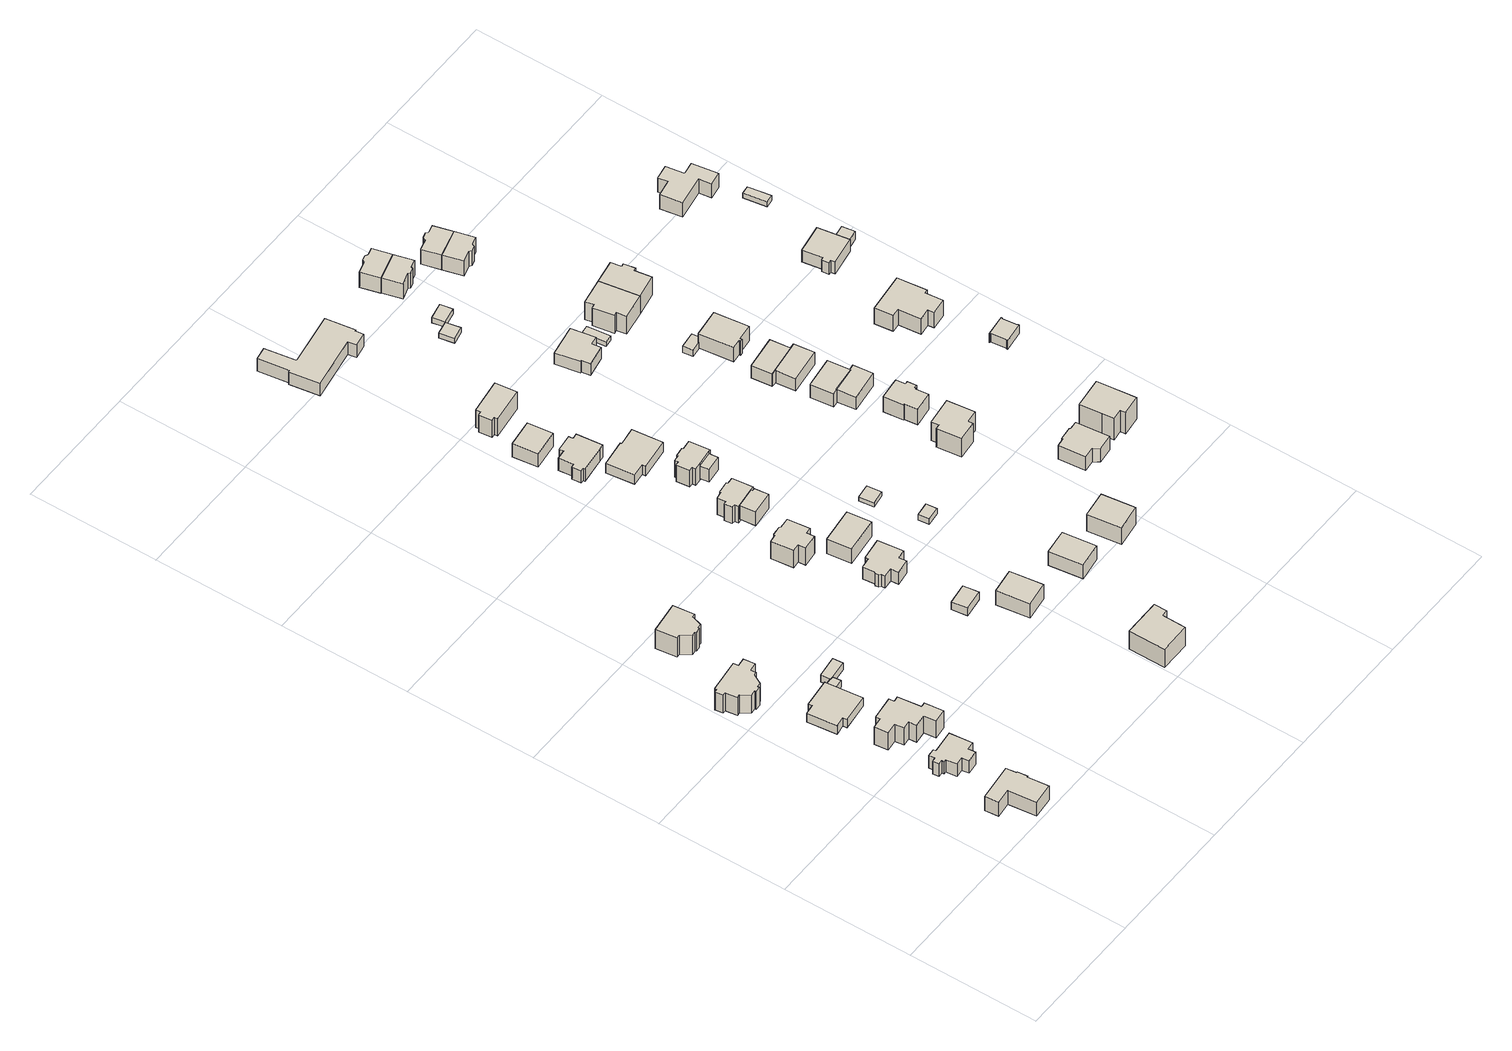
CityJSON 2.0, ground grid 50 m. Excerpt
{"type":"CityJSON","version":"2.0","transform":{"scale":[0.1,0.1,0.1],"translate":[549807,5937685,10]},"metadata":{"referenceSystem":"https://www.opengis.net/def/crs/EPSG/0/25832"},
"CityObjects":{
"building1":{"type":"Building","attributes":{"Gemeindeschluessel":"02200227","Geometrietyp2DReferenz":"3000","BezugspunktDach":"2000","function":"31001_1010","measuredHeight":7.97,"storeysAboveGround":1},"address":[{"country":"Germany","locality":"Hamburg","thoroughfareNumber":"25","thoroughfareName":"Sandmoorweg","postcode":"22559"}],"geometry":[{"type":"Solid","lod":"1","boundaries":[[[[0,1,2,3,4,5,6,7,8,9]],[[10,11,12,13,14,15,16,17,18,19]],[[8,10,19,9]],[[7,11,10,8]],[[6,12,11,7]],[[5,13,12,6]],[[4,14,13,5]],[[3,15,14,4]],[[2,16,15,3]],[[1,17,16,2]],[[0,18,17,1]],[[9,19,18,0]]]]}]},
"building2":{"type":"Building","attributes":{"Gemeindeschluessel":"02200227","Geometrietyp2DReferenz":"3000","BezugspunktDach":"2000","function":"31001_1010","measuredHeight":9.76,"storeysAboveGround":1},"address":[{"country":"Germany","locality":"Hamburg","thoroughfareNumber":"27","thoroughfareName":"Sandmoorweg","postcode":"22559"}],"geometry":[{"type":"Solid","lod":"1","boundaries":[[[[20,21,22,23,24,25,26,27,28,29,30,31,32,33,34,35]],[[36,37,38,39,40,41,42,43,44,45,46,47,48,49,50,51]],[[34,36,51,35]],[[33,37,36,34]],[[32,38,37,33]],[[31,39,38,32]],[[30,40,39,31]],[[29,41,40,30]],[[28,42,41,29]],[[27,43,42,28]],[[26,44,43,27]],[[25,45,44,26]],[[24,46,45,25]],[[23,47,46,24]],[[22,48,47,23]],[[21,49,48,22]],[[20,50,49,21]],[[35,51,50,20]]]]}]},
"building3":{"type":"Building","attributes":{"Gemeindeschluessel":"02200227","Geometrietyp2DReferenz":"3000","BezugspunktDach":"2000","function":"31001_1010","measuredHeight":8.71,"storeysAboveGround":2},"address":[{"country":"Germany","locality":"Hamburg","thoroughfareNumber":"31","thoroughfareName":"Sandmoorweg","postcode":"22559"}],"geometry":[{"type":"Solid","lod":"1","boundaries":[[[[52,53,54,55,56,57,58,59,60,61,62,63,64,65,66,67,68,69,70,71]],[[72,73,74,75,76,77,78,79,80,81,82,83,84,85,86,87,88,89,90,91]],[[70,72,91,71]],[[69,73,72,70]],[[68,74,73,69]],[[67,75,74,68]],[[66,76,75,67]],[[65,77,76,66]],[[64,78,77,65]],[[63,79,78,64]],[[62,80,79,63]],[[61,81,80,62]],[[60,82,81,61]],[[59,83,82,60]],[[58,84,83,59]],[[57,85,84,58]],[[56,86,85,57]],[[55,87,86,56]],[[54,88,87,55]],[[53,89,88,54]],[[52,90,89,53]],[[71,91,90,52]]]]}]},
"building4":{"type":"Building","attributes":{"Gemeindeschluessel":"02200227","Geometrietyp2DReferenz":"3000","BezugspunktDach":"2000","function":"31001_1010","measuredHeight":11.71,"storeysAboveGround":1},"address":[{"country":"Germany","locality":"Hamburg","thoroughfareNumber":"29","thoroughfareName":"Sandmoorweg","postcode":"22559"}],"geometry":[{"type":"Solid","lod":"1","boundaries":[[[[92,93,94,95,96,97,98,99,100,101,102,103,104,105,106,107]],[[108,109,110,111,112,113,114,115,116,117,118,119,120,121,122,123]],[[106,108,123,107]],[[105,109,108,106]],[[104,110,109,105]],[[103,111,110,104]],[[102,112,111,103]],[[101,113,112,102]],[[100,114,113,101]],[[99,115,114,100]],[[98,116,115,99]],[[97,117,116,98]],[[96,118,117,97]],[[95,119,118,96]],[[94,120,119,95]],[[93,121,120,94]],[[92,122,121,93]],[[107,123,122,92]]]]}]},
"building5":{"type":"Building","attributes":{"Gemeindeschluessel":"02200227","Geometrietyp2DReferenz":"3000","BezugspunktDach":"2000","function":"31001_1010","measuredHeight":4.47,"storeysAboveGround":1},"address":[{"country":"Germany","locality":"Hamburg","thoroughfareNumber":"29a","thoroughfareName":"Sandmoorweg","postcode":"22559"}],"geometry":[{"type":"Solid","lod":"1","boundaries":[[[[124,125,126,127,128,129,130,131,132]],[[133,134,135,136,137,138,139,140,141]],[[131,133,141,132]],[[130,134,133,131]],[[129,135,134,130]],[[128,136,135,129]],[[127,137,136,128]],[[126,138,137,127]],[[125,139,138,126]],[[124,140,139,125]],[[132,141,140,124]]]]}]},
"building6":{"type":"Building","attributes":{"Gemeindeschluessel":"02200227","Geometrietyp2DReferenz":"3000","BezugspunktDach":"2000","function":"31001_2460","measuredHeight":3.21,"storeysAboveGround":1},"address":[{"country":"Germany","locality":"Hamburg","thoroughfareName":"Sandmoorweg","postcode":"22559"}],"geometry":[{"type":"Solid","lod":"1","boundaries":[[[[142,143,144,145,146,147]],[[148,149,150,151,152,153]],[[146,148,153,147]],[[145,149,148,146]],[[144,150,149,145]],[[143,151,150,144]],[[142,152,151,143]],[[147,153,152,142]]]]}]},
"building7":{"type":"Building","attributes":{"Gemeindeschluessel":"02200227","Geometrietyp2DReferenz":"3000","BezugspunktDach":"2000","function":"31001_1010","measuredHeight":9.15,"storeysAboveGround":2},"address":[{"country":"Germany","locality":"Hamburg","thoroughfareNumber":"33","thoroughfareName":"Sandmoorweg","postcode":"22559"}],"geometry":[{"type":"Solid","lod":"1","boundaries":[[[[154,155,156,157,158,159,160,161,162,163,164,165]],[[166,167,168,169,170,171,172,173,174,175,176,177]],[[164,166,177,165]],[[163,167,166,164]],[[162,168,167,163]],[[161,169,168,162]],[[160,170,169,161]],[[159,171,170,160]],[[158,172,171,159]],[[157,173,172,158]],[[156,174,173,157]],[[155,175,174,156]],[[154,176,175,155]],[[165,177,176,154]]]]}]},
"building8":{"type":"Building","attributes":{"Gemeindeschluessel":"02200227","Geometrietyp2DReferenz":"3000","BezugspunktDach":"2000","function":"31001_2460","measuredHeight":3.37,"storeysAboveGround":1},"address":[{"country":"Germany","locality":"Hamburg","thoroughfareName":"Sandmoorweg","postcode":"22559"}],"geometry":[{"type":"Solid","lod":"1","boundaries":[[[[178,179,143,142,147,180]],[[181,182,183,184,185,186]],[[147,181,186,180]],[[142,182,181,147]],[[143,183,182,142]],[[179,184,183,143]],[[178,185,184,179]],[[180,186,185,178]]]]}]},
"building9":{"type":"Building","attributes":{"Gemeindeschluessel":"02200227","Geometrietyp2DReferenz":"3000","BezugspunktDach":"2000","function":"31001_2460","measuredHeight":4.35,"storeysAboveGround":1},"address":[{"country":"Germany","locality":"Hamburg","thoroughfareName":"Alberichstieg","postcode":"22559"}],"geometry":[{"type":"Solid","lod":"1","boundaries":[[[[187,188,189,190]],[[191,192,193,194]],[[189,191,194,190]],[[188,192,191,189]],[[187,193,192,188]],[[190,194,193,187]]]]}]},
"building10":{"type":"Building","attributes":{"Gemeindeschluessel":"02200227","Geometrietyp2DReferenz":"3000","BezugspunktDach":"2000","function":"31001_1010","measuredHeight":8.74,"storeysAboveGround":2},"address":[{"country":"Germany","locality":"Hamburg","thoroughfareNumber":"26","thoroughfareName":"Sandmoorweg","postcode":"22559"}],"geometry":[{"type":"Solid","lod":"1","boundaries":[[[[195,196,197,198,199,200]],[[201,202,203,204,205,206]],[[199,201,206,200]],[[198,202,201,199]],[[197,203,202,198]],[[196,204,203,197]],[[195,205,204,196]],[[200,206,205,195]]]]}]},
"building11":{"type":"Building","attributes":{"Gemeindeschluessel":"02200227","Geometrietyp2DReferenz":"3000","BezugspunktDach":"2000","function":"31001_1010","measuredHeight":7.97,"storeysAboveGround":1},"address":[{"country":"Germany","locality":"Hamburg","thoroughfareNumber":"2","thoroughfareName":"Alberichstieg","postcode":"22559"}],"geometry":[{"type":"Solid","lod":"1","boundaries":[[[[207,208,209,210]],[[211,212,213,214]],[[209,211,214,210]],[[208,212,211,209]],[[207,213,212,208]],[[210,214,213,207]]]]}]},
"building12":{"type":"Building","attributes":{"Gemeindeschluessel":"02200227","Geometrietyp2DReferenz":"3000","BezugspunktDach":"2000","function":"31001_1010","measuredHeight":11.6,"storeysAboveGround":1},"address":[{"country":"Germany","locality":"Hamburg","thoroughfareNumber":"34","thoroughfareName":"Sandmoorweg","postcode":"22559"}],"geometry":[{"type":"Solid","lod":"1","boundaries":[[[[215,216,217,218,219,220,221,222,223,224,225,226]],[[227,228,229,230,231,232,233,234,235,236,237,238]],[[225,227,238,226]],[[224,228,227,225]],[[223,229,228,224]],[[222,230,229,223]],[[221,231,230,222]],[[220,232,231,221]],[[219,233,232,220]],[[218,234,233,219]],[[217,235,234,218]],[[216,236,235,217]],[[215,237,236,216]],[[226,238,237,215]]]]}]},
"building13":{"type":"Building","attributes":{"Gemeindeschluessel":"02200227","Geometrietyp2DReferenz":"3000","BezugspunktDach":"2000","function":"31001_1010","measuredHeight":9.61,"storeysAboveGround":1},"address":[{"country":"Germany","locality":"Hamburg","thoroughfareNumber":"32","thoroughfareName":"Sandmoorweg","postcode":"22559"}],"geometry":[{"type":"Solid","lod":"1","boundaries":[[[[239,240,241,242,243,244,245,246,247,248,249,250,251,252]],[[253,254,255,256,257,258,259,260,261,262,263,264,265,266]],[[251,253,266,252]],[[250,254,253,251]],[[249,255,254,250]],[[248,256,255,249]],[[247,257,256,248]],[[246,258,257,247]],[[245,259,258,246]],[[244,260,259,245]],[[243,261,260,244]],[[242,262,261,243]],[[241,263,262,242]],[[240,264,263,241]],[[239,265,264,240]],[[252,266,265,239]]]]}]},
"building14":{"type":"Building","attributes":{"Gemeindeschluessel":"02200227","Geometrietyp2DReferenz":"3000","BezugspunktDach":"2000","function":"31001_1010","measuredHeight":9.58,"storeysAboveGround":1},"address":[{"country":"Germany","locality":"Hamburg","thoroughfareNumber":"34a","thoroughfareName":"Sandmoorweg","postcode":"22559"}],"geometry":[{"type":"Solid","lod":"1","boundaries":[[[[267,268,269,270]],[[271,272,273,274]],[[269,271,274,270]],[[268,272,271,269]],[[267,273,272,268]],[[270,274,273,267]]]]}]},
"building15":{"type":"Building","attributes":{"Gemeindeschluessel":"02200227","Geometrietyp2DReferenz":"3000","BezugspunktDach":"2000","function":"31001_1010","measuredHeight":8.03,"storeysAboveGround":1},"address":[{"country":"Germany","locality":"Hamburg","thoroughfareName":"Sandmoorweg","postcode":"22559"}],"geometry":[{"type":"Solid","lod":"1","boundaries":[[[[275,276,277,278,279,280]],[[281,282,283,284,285,286]],[[279,281,286,280]],[[278,282,281,279]],[[277,283,282,278]],[[276,284,283,277]],[[275,285,284,276]],[[280,286,285,275]]]]}]},
"building16":{"type":"Building","attributes":{"Gemeindeschluessel":"02200227","Geometrietyp2DReferenz":"3000","BezugspunktDach":"2000","function":"31001_1010","measuredHeight":11.18,"storeysAboveGround":1},"address":[{"country":"Germany","locality":"Hamburg","thoroughfareNumber":"36","thoroughfareName":"Sandmoorweg","postcode":"22559"}],"geometry":[{"type":"Solid","lod":"1","boundaries":[[[[287,288,289,290,291,292,293,294,295,296,297,298,299]],[[300,301,302,303,304,305,306,307,308,309,285,310,311]],[[298,300,311,299]],[[297,301,300,298]],[[296,302,301,297]],[[295,303,302,296]],[[294,304,303,295]],[[293,305,304,294]],[[292,306,305,293]],[[291,307,306,292]],[[290,308,307,291]],[[289,309,308,290]],[[288,285,309,289]],[[287,310,285,288]],[[299,311,310,287]]]]}]},
"building17":{"type":"Building","attributes":{"Gemeindeschluessel":"02200227","Geometrietyp2DReferenz":"3000","BezugspunktDach":"2000","function":"31001_1010","measuredHeight":8.91,"storeysAboveGround":1},"address":[{"country":"Germany","locality":"Hamburg","thoroughfareNumber":"42","thoroughfareName":"Sandmoorweg","postcode":"22559"}],"geometry":[{"type":"Solid","lod":"1","boundaries":[[[[312,313,314,315,316,317,318,319,320,321,322,323,324]],[[325,326,327,328,329,330,331,332,333,334,335,336,337]],[[323,325,337,324]],[[322,326,325,323]],[[321,327,326,322]],[[320,328,327,321]],[[319,329,328,320]],[[318,330,329,319]],[[317,331,330,318]],[[316,332,331,317]],[[315,333,332,316]],[[314,334,333,315]],[[313,335,334,314]],[[312,336,335,313]],[[324,337,336,312]]]]}]},
"building18":{"type":"Building","attributes":{"Gemeindeschluessel":"02200227","Geometrietyp2DReferenz":"3000","BezugspunktDach":"2000","function":"31001_1010","measuredHeight":10.37,"storeysAboveGround":1},"address":[{"country":"Germany","locality":"Hamburg","thoroughfareNumber":"44","thoroughfareName":"Sandmoorweg","postcode":"22559"}],"geometry":[{"type":"Solid","lod":"1","boundaries":[[[[338,339,340,341]],[[342,343,344,345]],[[340,342,345,341]],[[339,343,342,340]],[[338,344,343,339]],[[341,345,344,338]]]]}]},
"building19":{"type":"Building","attributes":{"Gemeindeschluessel":"02200227","Geometrietyp2DReferenz":"3000","BezugspunktDach":"2000","function":"31001_1010","measuredHeight":7.82,"storeysAboveGround":1},"address":[{"country":"Germany","locality":"Hamburg","thoroughfareNumber":"4","thoroughfareName":"Alberichstieg","postcode":"22559"}],"geometry":[{"type":"Solid","lod":"1","boundaries":[[[[346,347,348,349]],[[350,351,352,353]],[[348,350,353,349]],[[347,351,350,348]],[[346,352,351,347]],[[349,353,352,346]]]]}]},
"building20":{"type":"Building","attributes":{"Gemeindeschluessel":"02200227","Geometrietyp2DReferenz":"3000","BezugspunktDach":"2000","function":"31001_1010","measuredHeight":4.51,"storeysAboveGround":1},"address":[{"country":"Germany","locality":"Hamburg","thoroughfareNumber":"40","thoroughfareName":"Sandmoorweg","postcode":"22559"}],"geometry":[{"type":"Solid","lod":"1","boundaries":[[[[354,355,356,357,358,359,360,361,362]],[[363,364,365,366,367,368,369,370,371]],[[361,363,371,362]],[[360,364,363,361]],[[359,365,364,360]],[[358,366,365,359]],[[357,367,366,358]],[[356,368,367,357]],[[355,369,368,356]],[[354,370,369,355]],[[362,371,370,354]]]]}]},
"building21":{"type":"Building","attributes":{"Gemeindeschluessel":"02200227","Geometrietyp2DReferenz":"3000","BezugspunktDach":"2000","function":"31001_1010","measuredHeight":10.99,"storeysAboveGround":1},"address":[{"country":"Germany","locality":"Hamburg","thoroughfareNumber":"38","thoroughfareName":"Sandmoorweg","postcode":"22559"}],"geometry":[{"type":"Solid","lod":"1","boundaries":[[[[372,373,374,375,376,377,378,379,380,381,382,383,384,385]],[[386,387,388,389,390,391,392,393,394,395,396,397,398,399]],[[384,386,399,385]],[[383,387,386,384]],[[382,388,387,383]],[[381,389,388,382]],[[380,390,389,381]],[[379,391,390,380]],[[378,392,391,379]],[[377,393,392,378]],[[376,394,393,377]],[[375,395,394,376]],[[374,396,395,375]],[[373,397,396,374]],[[372,398,397,373]],[[385,399,398,372]]]]}]},
"building22":{"type":"Building","attributes":{"Gemeindeschluessel":"02200227","Geometrietyp2DReferenz":"3000","BezugspunktDach":"2000","function":"31001_1010","measuredHeight":8.43,"storeysAboveGround":1},"address":[{"country":"Germany","locality":"Hamburg","thoroughfareName":"Sandmoorweg","postcode":"22559"}],"geometry":[{"type":"Solid","lod":"1","boundaries":[[[[400,401,402,403]],[[404,405,406,407]],[[402,404,407,403]],[[401,405,404,402]],[[400,406,405,401]],[[403,407,406,400]]]]}]},
"building23":{"type":"Building","attributes":{"Gemeindeschluessel":"02200227","Geometrietyp2DReferenz":"3000","BezugspunktDach":"2000","function":"31001_1010","measuredHeight":11.53,"storeysAboveGround":1},"address":[{"country":"Germany","locality":"Hamburg","thoroughfareNumber":"46","thoroughfareName":"Sandmoorweg","postcode":"22559"}],"geometry":[{"type":"Solid","lod":"1","boundaries":[[[[408,409,410,411,412,413,414,415]],[[416,417,418,419,420,421,422,423]],[[414,416,423,415]],[[413,417,416,414]],[[412,418,417,413]],[[411,419,418,412]],[[410,420,419,411]],[[409,421,420,410]],[[408,422,421,409]],[[415,423,422,408]]]]}]},
"building24":{"type":"Building","attributes":{"Gemeindeschluessel":"02200227","Geometrietyp2DReferenz":"3000","BezugspunktDach":"2000","function":"31001_1310","measuredHeight":2.61,"storeysAboveGround":1},"address":[{"country":"Germany","locality":"Hamburg","thoroughfareName":"Sandmoorweg","postcode":"22559"}],"geometry":[{"type":"Solid","lod":"1","boundaries":[[[[424,425,426,427]],[[428,429,430,431]],[[426,428,431,427]],[[425,429,428,426]],[[424,430,429,425]],[[427,431,430,424]]]]}]},
"building25":{"type":"Building","attributes":{"Gemeindeschluessel":"02200227","Geometrietyp2DReferenz":"3000","BezugspunktDach":"2000","function":"31001_2460","measuredHeight":2.03,"storeysAboveGround":1},"address":[{"country":"Germany","locality":"Hamburg","thoroughfareName":"Sandmoorweg","postcode":"22559"}],"geometry":[{"type":"Solid","lod":"1","boundaries":[[[[432,433,434,435]],[[436,437,438,439]],[[434,436,439,435]],[[433,437,436,434]],[[432,438,437,433]],[[435,439,438,432]]]]}]},
"building26":{"type":"Building","attributes":{"Gemeindeschluessel":"02200227","Geometrietyp2DReferenz":"3000","BezugspunktDach":"2000","function":"31001_1010","measuredHeight":6.7,"storeysAboveGround":1},"address":[{"country":"Germany","locality":"Hamburg","thoroughfareNumber":"48","thoroughfareName":"Sandmoorweg","postcode":"22559"}],"geometry":[{"type":"Solid","lod":"1","boundaries":[[[[440,441,442,443,444,445,446,447,448,449,450,451]],[[452,453,454,455,456,457,458,459,460,461,462,463]],[[450,452,463,451]],[[449,453,452,450]],[[448,454,453,449]],[[447,455,454,448]],[[446,456,455,447]],[[445,457,456,446]],[[444,458,457,445]],[[443,459,458,444]],[[442,460,459,443]],[[441,461,460,442]],[[440,462,461,441]],[[451,463,462,440]]]]}]},
"building27":{"type":"Building","attributes":{"Gemeindeschluessel":"02200227","Geometrietyp2DReferenz":"3000","BezugspunktDach":"2000","function":"31001_1010","measuredHeight":9.28,"storeysAboveGround":1},"address":[{"country":"Germany","locality":"Hamburg","thoroughfareNumber":"4a","thoroughfareName":"Alberichstieg","postcode":"22559"}],"geometry":[{"type":"Solid","lod":"1","boundaries":[[[[464,465,466,467]],[[468,469,470,471]],[[466,468,471,467]],[[465,469,468,466]],[[464,470,469,465]],[[467,471,470,464]]]]}]},
"building28":{"type":"Building","attributes":{"Gemeindeschluessel":"02200227","Geometrietyp2DReferenz":"3000","BezugspunktDach":"2000","function":"31001_2460","measuredHeight":2.4,"storeysAboveGround":1},"address":[{"country":"Germany","locality":"Hamburg","thoroughfareName":"Grot Sahl","postcode":"22559"}],"geometry":[{"type":"Solid","lod":"1","boundaries":[[[[472,473,474,475]],[[476,477,478,479]],[[474,476,479,475]],[[473,477,476,474]],[[472,478,477,473]],[[475,479,478,472]]]]}]},
"building29":{"type":"Building","attributes":{"Gemeindeschluessel":"02200227","Geometrietyp2DReferenz":"3000","BezugspunktDach":"2000","function":"31001_1010","measuredHeight":9.22,"storeysAboveGround":1},"address":[{"country":"Germany","locality":"Hamburg","thoroughfareNumber":"65","thoroughfareName":"Grot Sahl","postcode":"22559"}],"geometry":[{"type":"Solid","lod":"1","boundaries":[[[[480,481,482,483,484,485,486,487]],[[488,489,490,491,492,493,494,495]],[[486,488,495,487]],[[485,489,488,486]],[[484,490,489,485]],[[483,491,490,484]],[[482,492,491,483]],[[481,493,492,482]],[[480,494,493,481]],[[487,495,494,480]]]]}]},
"building30":{"type":"Building","attributes":{"Gemeindeschluessel":"02200227","Geometrietyp2DReferenz":"3000","BezugspunktDach":"2000","function":"31001_2460","measuredHeight":2.48,"storeysAboveGround":1},"address":[{"country":"Germany","locality":"Hamburg","thoroughfareName":"Grot Sahl","postcode":"22559"}],"geometry":[{"type":"Solid","lod":"1","boundaries":[[[[496,497,498,499]],[[500,501,502,503]],[[498,500,503,499]],[[497,501,500,498]],[[496,502,501,497]],[[499,503,502,496]]]]}]},
"building31":{"type":"Building","attributes":{"Gemeindeschluessel":"02200227","Geometrietyp2DReferenz":"3000","BezugspunktDach":"2000","function":"31001_1010","measuredHeight":10.68,"storeysAboveGround":2},"address":[{"country":"Germany","locality":"Hamburg","thoroughfareNumber":"1","thoroughfareName":"Mimeweg","postcode":"22559"}],"geometry":[{"type":"Solid","lod":"1","boundaries":[[[[504,505,506,507,508,509,510,511]],[[512,513,514,515,516,517,518,519]],[[510,512,519,511]],[[509,513,512,510]],[[508,514,513,509]],[[507,515,514,508]],[[506,516,515,507]],[[505,517,516,506]],[[504,518,517,505]],[[511,519,518,504]]]]}]},
"building32":{"type":"Building","attributes":{"Gemeindeschluessel":"02200227","Geometrietyp2DReferenz":"3000","BezugspunktDach":"2000","function":"31001_1010","measuredHeight":7.43,"storeysAboveGround":1},"address":[{"country":"Germany","locality":"Hamburg","thoroughfareNumber":"4b","thoroughfareName":"Alberichstieg","postcode":"22559"}],"geometry":[{"type":"Solid","lod":"1","boundaries":[[[[520,521,522,523,524,525,526,527,528,529]],[[530,531,532,533,534,535,536,537,538,539]],[[528,530,539,529]],[[527,531,530,528]],[[526,532,531,527]],[[525,533,532,526]],[[524,534,533,525]],[[523,535,534,524]],[[522,536,535,523]],[[521,537,536,522]],[[520,538,537,521]],[[529,539,538,520]]]]}]},
"building33":{"type":"Building","attributes":{"Gemeindeschluessel":"02200227","Geometrietyp2DReferenz":"3000","BezugspunktDach":"2000","function":"31001_2460","measuredHeight":2.23,"storeysAboveGround":1},"address":[{"country":"Germany","locality":"Hamburg","thoroughfareName":"Grot Sahl","postcode":"22559"}],"geometry":[{"type":"Solid","lod":"1","boundaries":[[[[540,541,542,543]],[[544,545,546,547]],[[542,544,547,543]],[[541,545,544,542]],[[540,546,545,541]],[[543,547,546,540]]]]}]},
"building34":{"type":"Building","attributes":{"Gemeindeschluessel":"02200227","Geometrietyp2DReferenz":"3000","BezugspunktDach":"2000","function":"31001_1010","measuredHeight":9.18,"storeysAboveGround":1},"address":[{"country":"Germany","locality":"Hamburg","thoroughfareNumber":"3","thoroughfareName":"Mimeweg","postcode":"22559"}],"geometry":[{"type":"Solid","lod":"1","boundaries":[[[[548,549,550,551,552,553,554,555,556,557,558,559]],[[560,561,562,563,564,565,566,567,568,569,570,571]],[[558,560,571,559]],[[557,561,560,558]],[[556,562,561,557]],[[555,563,562,556]],[[554,564,563,555]],[[553,565,564,554]],[[552,566,565,553]],[[551,567,566,552]],[[550,568,567,551]],[[549,569,568,550]],[[548,570,569,549]],[[559,571,570,548]]]]}]},
"building35":{"type":"Building","attributes":{"Gemeindeschluessel":"02200227","Geometrietyp2DReferenz":"3000","BezugspunktDach":"2000","function":"31001_1010","measuredHeight":6.99,"storeysAboveGround":2},"address":[{"country":"Germany","locality":"Hamburg","thoroughfareNumber":"5a","thoroughfareName":"Mimeweg","postcode":"22559"}],"geometry":[{"type":"Solid","lod":"1","boundaries":[[[[572,573,574,575,576,577,578,579]],[[580,581,582,583,584,585,586,587]],[[578,580,587,579]],[[577,581,580,578]],[[576,582,581,577]],[[575,583,582,576]],[[574,584,583,575]],[[573,585,584,574]],[[572,586,585,573]],[[579,587,586,572]]]]}]},
"building36":{"type":"Building","attributes":{"Gemeindeschluessel":"02200227","Geometrietyp2DReferenz":"3000","BezugspunktDach":"2000","function":"31001_1010","measuredHeight":6.52,"storeysAboveGround":2},"address":[{"country":"Germany","locality":"Hamburg","thoroughfareNumber":"5","thoroughfareName":"Mimeweg","postcode":"22559"}],"geometry":[{"type":"Solid","lod":"1","boundaries":[[[[588,589,590,591,592,593,594]],[[595,596,597,598,599,600,601]],[[593,595,601,594]],[[592,596,595,593]],[[591,597,596,592]],[[590,598,597,591]],[[589,599,598,590]],[[588,600,599,589]],[[594,601,600,588]]]]}]},
"building37":{"type":"Building","attributes":{"Gemeindeschluessel":"02200227","Geometrietyp2DReferenz":"3000","BezugspunktDach":"2000","function":"31001_1010","measuredHeight":9.77,"storeysAboveGround":1},"address":[{"country":"Germany","locality":"Hamburg","thoroughfareNumber":"70","thoroughfareName":"Grot Sahl","postcode":"22559"}],"geometry":[{"type":"Solid","lod":"1","boundaries":[[[[602,603,604,605,606,607,608,609]],[[610,611,612,613,614,615,616,617]],[[608,610,617,609]],[[607,611,610,608]],[[606,612,611,607]],[[605,613,612,606]],[[604,614,613,605]],[[603,615,614,604]],[[602,616,615,603]],[[609,617,616,602]]]]}]},
"building38":{"type":"Building","attributes":{"Gemeindeschluessel":"02200227","Geometrietyp2DReferenz":"3000","BezugspunktDach":"2000","function":"31001_1010","measuredHeight":9.89,"storeysAboveGround":1},"address":[{"country":"Germany","locality":"Hamburg","thoroughfareNumber":"72","thoroughfareName":"Grot Sahl","postcode":"22559"}],"geometry":[{"type":"Solid","lod":"1","boundaries":[[[[618,619,620,621,622,623,624,625]],[[626,627,628,629,630,631,632,633]],[[624,626,633,625]],[[623,627,626,624]],[[622,628,627,623]],[[621,629,628,622]],[[620,630,629,621]],[[619,631,630,620]],[[618,632,631,619]],[[625,633,632,618]]]]}]},
"building39":{"type":"Building","attributes":{"Gemeindeschluessel":"02200227","Geometrietyp2DReferenz":"3000","BezugspunktDach":"2000","function":"31001_1010","measuredHeight":6.76,"storeysAboveGround":2},"address":[{"country":"Germany","locality":"Hamburg","thoroughfareNumber":"7","thoroughfareName":"Mimeweg","postcode":"22559"}],"geometry":[{"type":"Solid","lod":"1","boundaries":[[[[634,635,636,637,638,639]],[[640,641,642,643,644,645]],[[638,640,645,639]],[[637,641,640,638]],[[636,642,641,637]],[[635,643,642,636]],[[634,644,643,635]],[[639,645,644,634]]]]}]},
"building40":{"type":"Building","attributes":{"Gemeindeschluessel":"02200227","Geometrietyp2DReferenz":"3000","BezugspunktDach":"2000","function":"31001_1010","measuredHeight":6.89,"storeysAboveGround":2},"address":[{"country":"Germany","locality":"Hamburg","thoroughfareNumber":"7a","thoroughfareName":"Mimeweg","postcode":"22559"}],"geometry":[{"type":"Solid","lod":"1","boundaries":[[[[646,647,648,649,650,651]],[[643,652,653,654,655,644]],[[650,643,644,651]],[[649,652,643,650]],[[648,653,652,649]],[[647,654,653,648]],[[646,655,654,647]],[[651,644,655,646]]]]}]},
"building41":{"type":"Building","attributes":{"Gemeindeschluessel":"02200227","Geometrietyp2DReferenz":"3000","BezugspunktDach":"2000","function":"31001_2460","measuredHeight":3.06,"storeysAboveGround":1},"address":[{"country":"Germany","locality":"Hamburg","thoroughfareName":"Mimeweg","postcode":"22559"}],"geometry":[{"type":"Solid","lod":"1","boundaries":[[[[656,657,658,659,660,661]],[[662,663,664,665,666,667]],[[660,662,667,661]],[[659,663,662,660]],[[658,664,663,659]],[[657,665,664,658]],[[656,666,665,657]],[[661,667,666,656]]]]}]},
"building42":{"type":"Building","attributes":{"Gemeindeschluessel":"02200227","Geometrietyp2DReferenz":"3000","BezugspunktDach":"2000","function":"31001_1010","measuredHeight":11.1,"storeysAboveGround":1},"address":[{"country":"Germany","locality":"Hamburg","thoroughfareNumber":"13a","thoroughfareName":"Mimeweg","postcode":"22559"}],"geometry":[{"type":"Solid","lod":"1","boundaries":[[[[668,669,670,671,672,673,674,675]],[[676,677,678,679,680,681,682,683]],[[674,676,683,675]],[[673,677,676,674]],[[672,678,677,673]],[[671,679,678,672]],[[670,680,679,671]],[[669,681,680,670]],[[668,682,681,669]],[[675,683,682,668]]]]}]},
"building43":{"type":"Building","attributes":{"Gemeindeschluessel":"02200227","Geometrietyp2DReferenz":"3000","BezugspunktDach":"2000","function":"31001_1010","measuredHeight":9.28,"storeysAboveGround":1},"address":[{"country":"Germany","locality":"Hamburg","thoroughfareNumber":"9","thoroughfareName":"Mimeweg","postcode":"22559"}],"geometry":[{"type":"Solid","lod":"1","boundaries":[[[[684,685,686,687,688,689,690,691,692]],[[693,694,695,696,697,698,699,700,701]],[[691,693,701,692]],[[690,694,693,691]],[[689,695,694,690]],[[688,696,695,689]],[[687,697,696,688]],[[686,698,697,687]],[[685,699,698,686]],[[684,700,699,685]],[[692,701,700,684]]]]}]},
"building44":{"type":"Building","attributes":{"Gemeindeschluessel":"02200227","Geometrietyp2DReferenz":"3000","BezugspunktDach":"2000","function":"31001_1010","measuredHeight":11.6,"storeysAboveGround":1},"address":[{"country":"Germany","locality":"Hamburg","thoroughfareNumber":"6","thoroughfareName":"Alberichstieg","postcode":"22559"}],"geometry":[{"type":"Solid","lod":"1","boundaries":[[[[702,703,704,705,706,707,708]],[[709,710,711,712,713,714,715]],[[707,709,715,708]],[[706,710,709,707]],[[705,711,710,706]],[[704,712,711,705]],[[703,713,712,704]],[[702,714,713,703]],[[708,715,714,702]]]]}]},
"building45":{"type":"Building","attributes":{"Gemeindeschluessel":"02200227","Geometrietyp2DReferenz":"3000","BezugspunktDach":"2000","function":"31001_1010","measuredHeight":9.77,"storeysAboveGround":1},"address":[{"country":"Germany","locality":"Hamburg","thoroughfareNumber":"66","thoroughfareName":"Grot Sahl","postcode":"22559"}],"geometry":[{"type":"Solid","lod":"1","boundaries":[[[[716,717,718,719,720,721,722,723]],[[724,725,726,727,728,729,730,731]],[[722,724,731,723]],[[721,725,724,722]],[[720,726,725,721]],[[719,727,726,720]],[[718,728,727,719]],[[717,729,728,718]],[[716,730,729,717]],[[723,731,730,716]]]]}]},
"building46":{"type":"Building","attributes":{"Gemeindeschluessel":"02200227","Geometrietyp2DReferenz":"3000","BezugspunktDach":"2000","function":"31001_1010","measuredHeight":9.8,"storeysAboveGround":1},"address":[{"country":"Germany","locality":"Hamburg","thoroughfareNumber":"68","thoroughfareName":"Grot Sahl","postcode":"22559"}],"geometry":[{"type":"Solid","lod":"1","boundaries":[[[[732,733,734,716,723,735,736,737]],[[738,739,740,741,742,743,744,745]],[[736,738,745,737]],[[735,739,738,736]],[[723,740,739,735]],[[716,741,740,723]],[[734,742,741,716]],[[733,743,742,734]],[[732,744,743,733]],[[737,745,744,732]]]]}]},
"building47":{"type":"Building","attributes":{"Gemeindeschluessel":"02200227","Geometrietyp2DReferenz":"3000","BezugspunktDach":"2000","function":"31001_1010","measuredHeight":11.27,"storeysAboveGround":1},"address":[{"country":"Germany","locality":"Hamburg","thoroughfareNumber":"11a","thoroughfareName":"Mimeweg","postcode":"22559"}],"geometry":[{"type":"Solid","lod":"1","boundaries":[[[[673,672,746,747,748,749,750,751]],[[752,753,754,755,756,678,677,757]],[[750,752,757,751]],[[749,753,752,750]],[[748,754,753,749]],[[747,755,754,748]],[[746,756,755,747]],[[672,678,756,746]],[[673,677,678,672]],[[751,757,677,673]]]]}]},
"building48":{"type":"Building","attributes":{"Gemeindeschluessel":"02200227","Geometrietyp2DReferenz":"3000","BezugspunktDach":"2000","function":"31001_1010","measuredHeight":10.89,"storeysAboveGround":1},"address":[{"country":"Germany","locality":"Hamburg","thoroughfareNumber":"2","thoroughfareName":"Mimeweg","postcode":"22559"}],"geometry":[{"type":"Solid","lod":"1","boundaries":[[[[758,759,760,761,762,763,764,765,766,767]],[[768,769,770,771,772,773,774,775,776,777]],[[766,768,777,767]],[[765,769,768,766]],[[764,770,769,765]],[[763,771,770,764]],[[762,772,771,763]],[[761,773,772,762]],[[760,774,773,761]],[[759,775,774,760]],[[758,776,775,759]],[[767,777,776,758]]]]}]},
"building49":{"type":"Building","attributes":{"Gemeindeschluessel":"02200227","Geometrietyp2DReferenz":"3000","BezugspunktDach":"2000","function":"31001_2460","measuredHeight":5.84,"storeysAboveGround":1},"address":[{"country":"Germany","locality":"Hamburg","thoroughfareName":"Mimeweg","postcode":"22559"}],"geometry":[{"type":"Solid","lod":"1","boundaries":[[[[778,779,780,781,782,783,784,785,786,787,788,789]],[[790,791,792,793,794,795,796,797,798,799,800,801]],[[788,790,801,789]],[[787,791,790,788]],[[786,792,791,787]],[[785,793,792,786]],[[784,794,793,785]],[[783,795,794,784]],[[782,796,795,783]],[[781,797,796,782]],[[780,798,797,781]],[[779,799,798,780]],[[778,800,799,779]],[[789,801,800,778]]]]}]},
"building50":{"type":"Building","attributes":{"Gemeindeschluessel":"02200227","Geometrietyp2DReferenz":"3000","BezugspunktDach":"2000","function":"31001_1010","measuredHeight":7.36,"storeysAboveGround":1},"address":[{"country":"Germany","locality":"Hamburg","thoroughfareNumber":"7","thoroughfareName":"Hildebrandtwiete","postcode":"22559"}],"geometry":[{"type":"Solid","lod":"1","boundaries":[[[[802,803,804,805,806,807,808,809]],[[810,811,812,813,814,815,816,817]],[[808,810,817,809]],[[807,811,810,808]],[[806,812,811,807]],[[805,813,812,806]],[[804,814,813,805]],[[803,815,814,804]],[[802,816,815,803]],[[809,817,816,802]]]]}]},
"building51":{"type":"Building","attributes":{"Gemeindeschluessel":"02200227","Geometrietyp2DReferenz":"3000","BezugspunktDach":"2000","function":"31001_2460","measuredHeight":4.57,"storeysAboveGround":1},"address":[{"country":"Germany","locality":"Hamburg","thoroughfareName":"Hildebrandtwiete","postcode":"22559"}],"geometry":[{"type":"Solid","lod":"1","boundaries":[[[[818,819,820,821]],[[822,823,824,825]],[[820,822,825,821]],[[819,823,822,820]],[[818,824,823,819]],[[821,825,824,818]]]]}]},
"building52":{"type":"Building","attributes":{"Gemeindeschluessel":"02200227","Geometrietyp2DReferenz":"3000","BezugspunktDach":"2000","function":"31001_1100","measuredHeight":11.06,"storeysAboveGround":1},"address":[{"country":"Germany","locality":"Hamburg","thoroughfareNumber":"12","thoroughfareName":"Mimeweg","postcode":"22559"}],"geometry":[{"type":"Solid","lod":"1","boundaries":[[[[826,827,828,829,830,831,832,833,834,835]],[[836,837,838,839,840,841,842,843,844,845]],[[834,836,845,835]],[[833,837,836,834]],[[832,838,837,833]],[[831,839,838,832]],[[830,840,839,831]],[[829,841,840,830]],[[828,842,841,829]],[[827,843,842,828]],[[826,844,843,827]],[[835,845,844,826]]]]}]},
"building53":{"type":"Building","attributes":{"Gemeindeschluessel":"02200227","Geometrietyp2DReferenz":"3000","BezugspunktDach":"2000","function":"31001_2460","measuredHeight":2.29,"storeysAboveGround":1},"address":[{"country":"Germany","locality":"Hamburg","thoroughfareName":"Mimeweg","postcode":"22559"}],"geometry":[{"type":"Solid","lod":"1","boundaries":[[[[846,847,848,849]],[[850,851,852,853]],[[848,850,853,849]],[[847,851,850,848]],[[846,852,851,847]],[[849,853,852,846]]]]}]}
},
"vertices":[
[144,104,29],[138,157,29],[279,173,29],[284,133,29],[288,133,29],[292,95,29],[288,95,29],[297,13,29],[216,4,29],[204,111,29],[216,4,96],[297,13,96],[288,95,96],[292,95,96],[288,133,96],[284,133,96],[279,173,96],[138,157,96],[144,104,96],[204,111,96],
[279,293,38],[236,288,38],[232,315,38],[201,311,38],[196,352,38],[186,351,38],[185,361,38],[168,359,38],[165,383,38],[181,385,38],[179,408,38],[208,411,38],[210,401,38],[297,411,38],[307,324,38],[276,320,38],[307,324,98],[297,411,98],[210,401,98],[208,411,98],[179,408,98],[181,385,98],[165,383,98],[168,359,98],[185,361,98],[186,351,98],[196,352,98],[201,311,98],[232,315,98],[236,288,98],[279,293,98],[276,320,98],
[12,1141,18],[137,1156,18],[139,1136,18],[171,1140,18],[177,1096,18],[145,1092,18],[148,1072,18],[135,1071,18],[115,1033,18],[99,1032,18],[100,1025,18],[79,1023,18],[79,1029,18],[59,1027,18],[35,1060,18],[23,1058,18],[17,1102,18],[5,1101,18],[1,1132,18],[13,1133,18],[1,1132,105],[5,1101,105],[17,1102,105],[23,1058,105],[35,1060,105],[59,1027,105],[79,1029,105],[79,1023,105],[100,1025,105],[99,1032,105],[115,1033,105],[135,1071,105],[148,1072,105],[145,1092,105],[177,1096,105],[171,1140,105],[139,1136,105],[137,1156,105],[12,1141,105],[13,1133,105],
[258,512,25],[255,541,25],[224,538,25],[220,572,25],[177,567,25],[171,620,25],[213,625,25],[211,642,25],[300,652,25],[302,632,25],[323,635,25],[334,546,25],[352,548,25],[361,477,25],[310,471,25],[305,518,25],[310,471,107],[361,477,107],[352,548,107],[334,546,107],[323,635,107],[302,632,107],[300,652,107],[211,642,107],[213,625,107],[171,620,107],[177,567,107],[220,572,107],[224,538,107],[255,541,107],[258,512,107],[305,518,107],
[267,884,31],[267,882,31],[283,742,31],[175,730,31],[173,745,31],[133,740,31],[120,852,31],[160,857,31],[158,872,31],[160,857,71],[120,852,71],[133,740,71],[173,745,71],[175,730,71],[283,742,71],[267,882,71],[267,884,71],[158,872,71],
[300,883,23],[311,884,23],[315,853,23],[271,848,23],[267,882,23],[300,885,23],[267,882,55],[271,848,55],[315,853,55],[311,884,55],[300,883,55],[300,885,55],
[214,1340,15],[199,1338,15],[197,1333,15],[179,1331,15],[174,1335,15],[159,1333,15],[134,1369,15],[121,1368,15],[111,1447,15],[230,1462,15],[240,1381,15],[226,1380,15],[240,1381,106],[230,1462,106],[111,1447,106],[121,1368,106],[134,1369,106],[159,1333,106],[174,1335,106],[179,1331,106],[197,1333,106],[199,1338,106],[214,1340,106],[226,1380,106],
[377,931,23],[381,892,23],[296,921,23],[300,885,56],[300,883,56],[311,884,56],[381,892,56],[377,931,56],[296,921,56],
[862,757,46],[870,698,46],[791,687,46],[783,746,46],[791,687,83],[870,698,83],[862,757,83],[783,746,83],
[1123,180,38],[1123,130,38],[1099,129,38],[1098,39,38],[981,39,38],[981,179,38],[981,39,126],[1098,39,126],[1099,129,126],[1123,130,126],[1123,180,126],[981,179,126],
[878,637,53],[972,650,53],[989,525,53],[895,512,53],[989,525,122],[972,650,122],[878,637,122],[895,512,122],
[693,1261,13],[690,1290,13],[661,1286,13],[651,1371,13],[680,1375,13],[683,1381,13],[717,1385,13],[720,1380,13],[761,1384,13],[771,1300,13],[748,1297,13],[751,1268,13],[748,1297,96],[771,1300,96],[761,1384,96],[720,1380,96],[717,1385,96],[683,1381,96],[680,1375,96],[651,1371,96],[661,1286,96],[690,1290,96],[693,1261,96],[751,1268,96],
[843,966,29],[787,959,29],[784,989,29],[749,985,29],[747,999,29],[740,1004,29],[738,1017,29],[744,1023,29],[739,1068,29],[778,1073,29],[777,1085,29],[861,1096,29],[873,1000,29],[839,996,29],[873,1000,87],[861,1096,87],[777,1085,87],[778,1073,87],[739,1068,87],[744,1023,87],[738,1017,87],[740,1004,87],[747,999,87],[749,985,87],[784,989,87],[787,959,87],[843,966,87],[839,996,87],
[916,1158,17],[782,1142,17],[771,1233,17],[905,1249,17],[771,1233,88],[782,1142,88],[916,1158,88],[905,1249,88],
[806,1560,18],[807,1554,18],[817,1554,18],[824,1501,18],[737,1491,18],[730,1551,18],[737,1491,85],[824,1501,85],[817,1554,85],[807,1554,85],[806,1560,85],[730,1551,85],
[821,1561,5],[806,1560,5],[724,1550,5],[722,1565,5],[710,1567,5],[706,1596,5],[718,1597,5],[715,1629,5],[741,1633,5],[741,1638,5],[785,1644,5],[786,1637,5],[812,1640,5],[786,1637,85],[785,1644,85],[741,1638,85],[741,1633,85],[715,1629,85],[718,1597,85],[706,1596,85],[710,1567,85],[722,1565,85],[724,1550,85],[821,1561,85],[812,1640,85],
[570,2158,11],[605,2162,11],[603,2179,11],[666,2186,11],[668,2169,11],[689,2172,11],[700,2074,11],[679,2072,11],[581,2060,11],[580,2066,11],[568,2065,11],[564,2100,11],[576,2102,11],[564,2100,70],[568,2065,70],[580,2066,70],[581,2060,70],[679,2072,70],[700,2074,70],[689,2172,70],[668,2169,70],[666,2186,70],[603,2179,70],[605,2162,70],[570,2158,70],[576,2102,70],
[648,2234,8],[546,2222,8],[534,2316,8],[636,2329,8],[534,2316,72],[546,2222,72],[648,2234,72],[636,2329,72],
[1113,595,60],[1207,607,60],[1224,481,60],[1130,468,60],[1224,481,127],[1207,607,127],[1113,595,127],[1130,468,127],
[835,1929,9],[716,1914,9],[714,1927,9],[665,1921,9],[651,2028,9],[752,2041,9],[752,2036,9],[822,2045,9],[828,1991,9],[822,2045,54],[752,2036,54],[752,2041,54],[651,2028,54],[665,1921,54],[714,1927,54],[716,1914,54],[835,1929,54],[828,1991,54],
[873,1770,5],[864,1769,5],[803,1762,5],[778,1759,5],[777,1772,5],[762,1771,5],[756,1822,5],[770,1823,5],[769,1837,5],[792,1839,5],[791,1844,5],[825,1848,5],[826,1843,5],[864,1848,5],[826,1843,85],[825,1848,85],[791,1844,85],[792,1839,85],[769,1837,85],[770,1823,85],[756,1822,85],[762,1771,85],[777,1772,85],[778,1759,85],[803,1762,85],[864,1769,85],[873,1770,85],[864,1848,85],
[864,1769,15],[868,1734,15],[808,1727,15],[803,1762,15],[808,1727,76],[868,1734,76],[864,1769,76],[803,1762,76],
[585,2424,1],[571,2422,1],[565,2472,1],[579,2474,1],[576,2492,1],[710,2510,1],[720,2428,1],[586,2411,1],[720,2428,84],[710,2510,84],[576,2492,84],[579,2474,84],[565,2472,84],[571,2422,84],[585,2424,84],[586,2411,84],
[1104,1075,33],[1108,1034,33],[1056,1028,33],[1051,1069,33],[1056,1028,59],[1108,1034,59],[1104,1075,59],[1051,1069,59],
[1070,1287,22],[1077,1231,22],[1023,1224,22],[1016,1280,22],[1023,1224,42],[1077,1231,42],[1070,1287,42],[1016,1280,42],
[601,2983,3],[596,3015,3],[396,2982,3],[378,3095,3],[384,3096,3],[366,3212,3],[415,3220,3],[434,3103,3],[637,3135,3],[654,3024,3],[649,3023,3],[654,2991,3],[649,3023,63],[654,3024,63],[637,3135,63],[434,3103,63],[415,3220,63],[366,3212,63],[384,3096,63],[378,3095,63],[396,2982,63],[596,3015,63],[601,2983,63],[654,2991,63],
[1314,585,51],[1413,598,51],[1430,472,51],[1331,458,51],[1430,472,132],[1413,598,132],[1314,585,132],[1331,458,132],
[870,2821,11],[881,2765,11],[831,2755,11],[820,2811,11],[831,2755,35],[881,2765,35],[870,2821,35],[820,2811,35],
[1046,2326,16],[967,2312,16],[961,2345,16],[956,2344,16],[939,2436,16],[1056,2456,16],[1073,2364,16],[1041,2359,16],[1073,2364,71],[1056,2456,71],[939,2436,71],[956,2344,71],[961,2345,71],[967,2312,71],[1046,2326,71],[1041,2359,71],
[923,2881,11],[932,2834,11],[871,2821,11],[861,2868,11],[871,2821,36],[932,2834,36],[923,2881,36],[861,2868,36],
[1440,1126,24],[1365,1117,24],[1353,1210,24],[1371,1212,24],[1367,1241,24],[1472,1254,24],[1485,1149,24],[1438,1143,24],[1485,1149,114],[1472,1254,114],[1367,1241,114],[1371,1212,114],[1353,1210,114],[1365,1117,114],[1440,1126,114],[1438,1143,114],
[1512,839,59],[1545,843,59],[1544,848,59],[1595,853,59],[1595,849,59],[1629,852,59],[1643,726,59],[1583,719,59],[1566,742,59],[1523,737,59],[1566,742,124],[1583,719,124],[1643,726,124],[1629,852,124],[1595,849,124],[1595,853,124],[1544,848,124],[1545,843,124],[1512,839,124],[1523,737,124],
[1118,2435,17],[1129,2347,17],[1099,2344,17],[1088,2431,17],[1099,2344,39],[1129,2347,39],[1118,2435,39],[1088,2431,39],
[1380,1357,40],[1376,1357,40],[1368,1432,40],[1451,1441,40],[1455,1405,40],[1466,1406,40],[1470,1372,40],[1458,1371,40],[1459,1366,40],[1455,1366,40],[1461,1317,40],[1386,1308,40],[1461,1317,114],[1455,1366,114],[1459,1366,114],[1458,1371,114],[1470,1372,114],[1466,1406,114],[1455,1405,114],[1451,1441,114],[1368,1432,114],[1376,1357,114],[1380,1357,114],[1386,1308,114],
[1314,1578,39],[1293,1575,39],[1282,1662,39],[1297,1664,39],[1400,1677,39],[1410,1595,39],[1410,1592,39],[1314,1580,39],[1410,1592,103],[1410,1595,103],[1400,1677,103],[1297,1664,103],[1282,1662,103],[1293,1575,103],[1314,1578,103],[1314,1580,103],
[1410,1595,42],[1432,1598,42],[1441,1523,42],[1323,1508,42],[1314,1578,42],[1314,1580,42],[1410,1592,42],[1314,1580,102],[1314,1578,102],[1323,1508,102],[1441,1523,102],[1432,1598,102],[1410,1595,102],[1410,1592,102],
[976,3104,15],[996,3032,15],[965,3024,15],[963,3016,15],[944,3010,15],[936,3016,15],[890,3003,15],[870,3075,15],[890,3003,87],[936,3016,87],[944,3010,87],[963,3016,87],[965,3024,87],[996,3032,87],[976,3104,87],[870,3075,87],
[917,3175,14],[928,3169,14],[957,3176,14],[976,3104,14],[870,3075,14],[850,3148,14],[895,3161,14],[899,3170,14],[895,3161,88],[850,3148,88],[870,3075,88],[976,3104,88],[957,3176,88],[928,3169,88],[917,3175,88],[899,3170,88],
[1256,1794,34],[1403,1813,34],[1413,1736,34],[1283,1719,34],[1274,1794,34],[1257,1792,34],[1274,1794,93],[1283,1719,93],[1413,1736,93],[1403,1813,93],[1256,1794,93],[1257,1792,93],
[1247,1871,33],[1374,1887,33],[1383,1813,33],[1403,1815,33],[1403,1813,33],[1256,1794,33],[1403,1815,93],[1383,1813,93],[1374,1887,93],[1247,1871,93],
[1279,2131,21],[1284,2095,21],[1262,2092,21],[1262,2090,21],[1223,2085,21],[1218,2124,21],[1223,2085,51],[1262,2090,51],[1262,2092,51],[1284,2095,51],[1279,2131,51],[1218,2124,51],
[1158,2352,21],[1144,2431,21],[1159,2434,21],[1152,2466,21],[1251,2483,21],[1276,2334,21],[1179,2318,21],[1172,2355,21],[1179,2318,107],[1276,2334,107],[1251,2483,107],[1152,2466,107],[1159,2434,107],[1144,2431,107],[1158,2352,107],[1172,2355,107],
[1322,1968,24],[1323,1962,24],[1314,1961,24],[1314,1967,24],[1278,1963,24],[1262,2090,24],[1262,2092,24],[1366,2105,24],[1383,1975,24],[1366,2105,93],[1262,2092,93],[1262,2090,93],[1278,1963,93],[1314,1967,93],[1314,1961,93],[1323,1962,93],[1322,1968,93],[1383,1975,93],
[1701,800,31],[1692,883,31],[1807,896,31],[1824,748,31],[1750,739,31],[1748,759,31],[1707,754,31],[1748,759,134],[1750,739,134],[1824,748,134],[1807,896,134],[1692,883,134],[1701,800,134],[1707,754,134],
[1173,3001,16],[1192,2928,16],[1161,2920,16],[1157,2910,16],[1139,2905,16],[1129,2911,16],[1086,2899,16],[1066,2973,16],[1086,2899,88],[1129,2911,88],[1139,2905,88],[1157,2910,88],[1161,2920,88],[1192,2928,88],[1173,3001,88],[1066,2973,88],
[1114,3073,16],[1123,3066,16],[1153,3074,16],[1047,3044,16],[1089,3055,16],[1094,3067,16],[1089,3055,87],[1047,3044,87],[1066,2973,87],[1173,3001,87],[1153,3074,87],[1123,3066,87],[1114,3073,87],[1094,3067,87],
[1341,2498,21],[1348,2458,21],[1360,2460,21],[1368,2416,21],[1356,2414,21],[1367,2350,21],[1356,2414,107],[1368,2416,107],[1360,2460,107],[1348,2458,107],[1341,2498,107],[1367,2350,107],
[1759,1532,43],[1714,1527,43],[1705,1611,43],[1673,1608,43],[1664,1678,43],[1815,1695,43],[1828,1583,43],[1814,1581,43],[1822,1515,43],[1762,1509,43],[1822,1515,118],[1814,1581,118],[1828,1583,118],[1815,1695,118],[1664,1678,118],[1673,1608,118],[1705,1611,118],[1714,1527,118],[1759,1532,118],[1762,1509,118],
[1818,1261,48],[1821,1261,48],[1813,1321,48],[1810,1321,48],[1810,1324,48],[1890,1334,48],[1891,1330,48],[1888,1330,48],[1895,1270,48],[1898,1271,48],[1898,1267,48],[1818,1257,48],[1898,1267,89],[1898,1271,89],[1895,1270,89],[1888,1330,89],[1891,1330,89],[1890,1334,89],[1810,1324,89],[1810,1321,89],[1813,1321,89],[1821,1261,89],[1818,1261,89],[1818,1257,89],
[1763,1927,33],[1759,1955,33],[1770,1957,33],[1758,2032,33],[1866,2049,33],[1885,1931,33],[1777,1913,33],[1774,1929,33],[1777,1913,90],[1885,1931,90],[1866,2049,90],[1758,2032,90],[1770,1957,90],[1759,1955,90],[1763,1927,90],[1774,1929,90],
[1929,1996,35],[1937,1947,35],[1884,1938,35],[1876,1987,35],[1884,1938,73],[1937,1947,73],[1929,1996,73],[1876,1987,73],
[1817,2484,24],[1701,2465,24],[1687,2548,24],[1750,2559,24],[1744,2596,24],[1799,2605,24],[1811,2536,24],[1859,2544,24],[1875,2445,24],[1824,2437,24],[1875,2445,92],[1859,2544,92],[1811,2536,92],[1799,2605,92],[1744,2596,92],[1750,2559,92],[1687,2548,92],[1701,2465,92],[1817,2484,92],[1824,2437,92],
[1910,2357,29],[1924,2270,29],[1893,2265,29],[1879,2353,29],[1893,2265,52],[1924,2270,52],[1910,2357,52],[1879,2353,52]
]}
